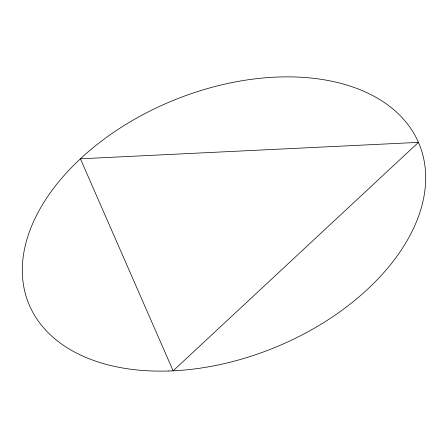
<?xml version="1.0" encoding="UTF-8"?>
<svg xmlns="http://www.w3.org/2000/svg" width="448" height="448" viewBox="0 0 448 448"><rect width="100%" height="100%" fill="white"/><g stroke="black" fill="none" stroke-linecap="round" stroke-linejoin="round"><path stroke-width="0.67" d="M418.46 142.374L173.135 370.826L80.405 158.794L418.46 142.374M168.504 371.011A210.913 133.588 -22.2 0 0 419.681 145.314A210.913 133.588 -22.2 0 0 83.815 155.674A210.913 133.588 -22.2 0 0 168.504 371.011"/></g></svg>
